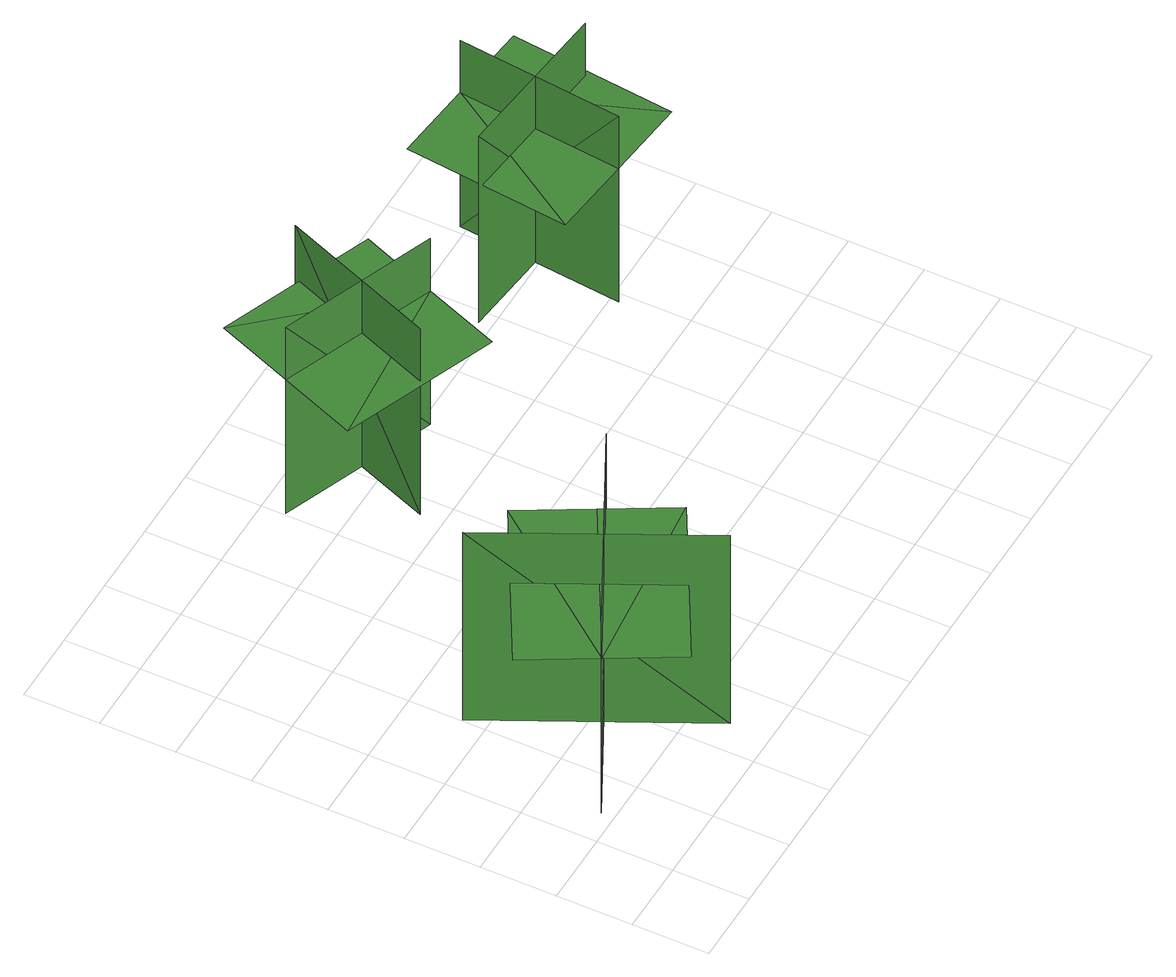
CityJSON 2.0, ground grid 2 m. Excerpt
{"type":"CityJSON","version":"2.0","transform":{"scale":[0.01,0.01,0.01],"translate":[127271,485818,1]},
"CityObjects":{
"tree1":{"type":"SolitaryVegetationObject","geometry":[{"type":"MultiSurface","lod":"1","boundaries":[[[0,1,2]],[[0,2,3]],[[4,5,6]],[[4,6,7]],[[8,9,10]],[[8,10,11]],[[8,11,12]],[[8,12,13]]]}]},
"tree2":{"type":"SolitaryVegetationObject","geometry":[{"type":"MultiSurface","lod":"1","boundaries":[[[14,15,16]],[[14,16,17]],[[18,19,20]],[[18,20,21]],[[22,23,24]],[[22,24,25]],[[22,25,26]],[[22,26,27]]]}]},
"tree3":{"type":"SolitaryVegetationObject","geometry":[{"type":"MultiSurface","lod":"1","boundaries":[[[28,29,30]],[[28,30,31]],[[32,33,34]],[[32,34,35]],[[36,37,38]],[[36,38,39]],[[36,39,40]],[[36,40,41]]]}]}
},
"vertices":[
[88,235,42],[643,516,42],[643,516,664],[88,235,664],[486,107,42],[486,107,664],[205,661,664],[205,661,42],[137,258,499],[239,78,499],[662,316,499],[561,496,499],[460,677,499],[36,439,499],
[749,1061,42],[910,1474,42],[910,1474,658],[749,1061,658],[1019,1178,42],[607,1339,42],[607,1339,658],[1019,1178,658],[1019,1178,485],[1100,1384,485],[688,1545,485],[607,1339,485],[527,1133,485],[939,972,485],
[1807,1188,42],[1366,1234,42],[1366,1234,657],[1807,1188,657],[1622,1418,42],[1576,978,42],[1576,978,657],[1622,1418,657],[1622,1418,485],[1402,1441,485],[1356,1001,485],[1576,978,485],[1796,955,485],[1842,1395,485]
]}
